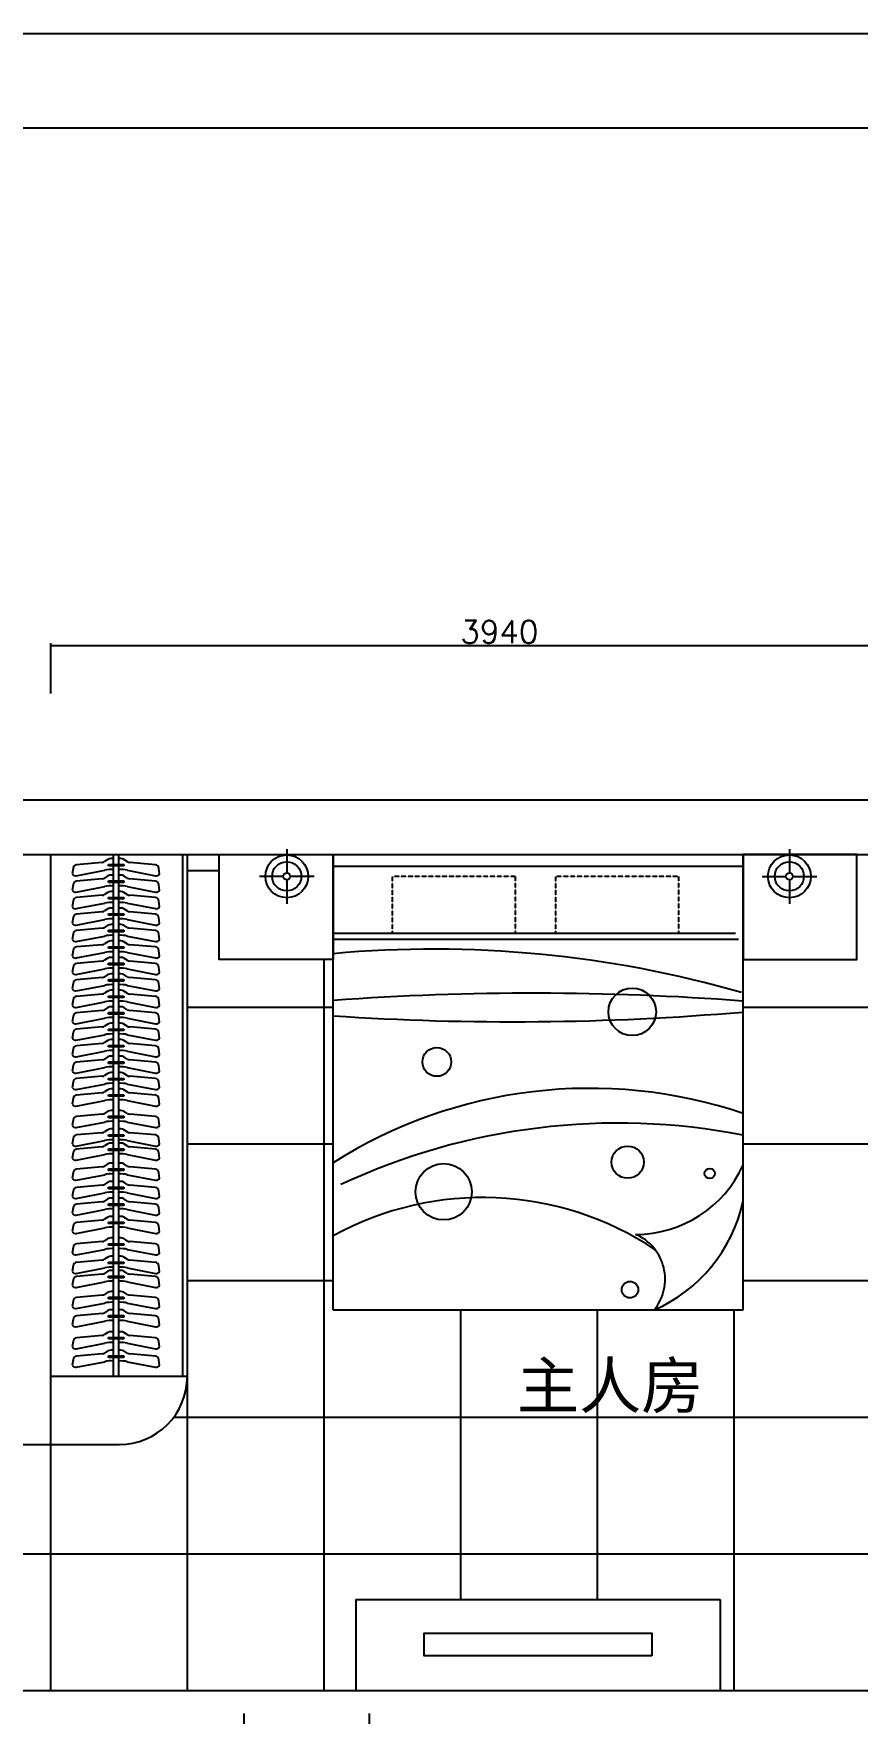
# Model space of a CAD drawing. Header units: millimetres. Extents: x 1149180 to 1411665549, y -85375798 to -28940.
# Drawn here: x 1185203 to 1188820, y -70464 to -63089 of the extents above; entities that cross this region are included whole.
import ezdxf

# ---------------------------------------------------------------- set-up
doc = ezdxf.new("R2010")
doc.units = ezdxf.units.MM
doc.header["$PDMODE"] = 35
doc.linetypes.add('DASHED', pattern=[0.75, 0.5, -0.25])
for name, color, linetype in [('DIME', 3, 'Continuous'), ('GSHTK', 7, 'Continuous'), ('TEXT', 3, 'Continuous'), ('图框', 7, 'Continuous'), ('家具', 8, 'Continuous')]:
    doc.layers.add(name, color=color, linetype=linetype)
doc.styles.get("Standard").update_dxf_attribs({"font": 'txt', "bigfont": 'gbcbig.shx'})
doc.dimstyles.new('ISO-25', dxfattribs={"dimtxt": 100, "dimasz": 2.5, "dimexe": 10, "dimexo": 30, "dimgap": 10, "dimtad": 1, "dimdec": 0, "dimtxsty": 'Standard', "dimblk": 'ARCHTICK', "dimcen": 2.5, "dimclrd": 8, "dimclre": 8, "dimclrt": 3, "dimadec": 0, "dimazin": 0, "dimtfac": 1, "dimtdec": 0, "dimtmove": 0, "dimatfit": 3, "dimldrblk": 'DOT', "dimfxl": 1.25, "dimarcsym": 0})

# ---------------------------------------------------------------- blocks, each defined once
blk = doc.blocks.new('_ArchTick')
at = {"color": 0, "linetype": 'ByBlock', "const_width": 0.15}
blk.add_lwpolyline([(-0.5, -0.5), (0.5, 0.5)], dxfattribs=at)
blk = doc.blocks.new('*D1123')
at = {"color": 8, "lineweight": -2}
for p, q in [((1185278.3, -65985.8), (1185278.3, -65765.8)), ((1185278.3, -65775.8), (1189218.3, -65775.8)), ((1189218.3, -65985.8), (1189218.3, -65765.8))]:
    blk.add_line(p, q, dxfattribs=at)
at = {"layer": 'Defpoints', "color": 0}
for p in [(1189218.3, -65775.8), (1185278.3, -66015.8), (1189218.3, -66015.8)]:
    blk.add_point(p, dxfattribs=at)
at = {"color": 8, "lineweight": -2, "xscale": 2.5, "yscale": 2.5, "zscale": 2.5, "rotation": 180}
blk.add_blockref('_ArchTick', (1185278.3, -65775.8), dxfattribs=at)
at = {"color": 8, "lineweight": -2, "xscale": 2.5, "yscale": 2.5, "zscale": 2.5}
blk.add_blockref('_ArchTick', (1189218.3, -65775.8), dxfattribs=at)
at = {"color": 3, "insert": (1187248.3, -65715.8), "char_height": 100, "attachment_point": 5}
blk.add_mtext('3940', dxfattribs=at)
blk = doc.blocks.new('_Dot')
at = {"color": 0, "linetype": 'ByBlock', "lineweight": -2}
blk.add_line((-0.5, 0), (-1, 0), dxfattribs=at)
at = {"color": 0, "linetype": 'ByBlock', "const_width": 0.5}
blk.add_lwpolyline([(-0.25, 0, 1), (0.25, 0, 1)], format="xyb", close=True, dxfattribs=at)
blk = doc.blocks.new('324SDASD32')
at = {"layer": '图框', "color": 3}
blk.add_line((1149183.6, -11593), (1170099.5, -11592.7), dxfattribs=at)
at = {"layer": '图框', "color": 8}
blk.add_line((1149691.6, -12005.7), (1169686.5, -12005.7), dxfattribs=at)

msp = doc.modelspace()

# ---------------------------------------------------------------- linework, layer by layer
at = {"color": 8}
for p, q in [((1183338.3, -66453.9), (1189458.3, -66453.9)), ((1183338.3, -66693.9), (1189218.3, -66693.9)), ((1185278.3, -69283.9), (1185278.3, -66693.9)), ((1185553.6, -68983.9), (1185553.6, -66693.9)), ((1185577.6, -68983.9), (1185577.6, -66693.9)), ((1185858.3, -68983.9), (1185858.3, -66693.9)), ((1185878.3, -66763.9), (1186018.3, -66763.9)), ((1186478.3, -70363.9), (1186478.3, -67153.9)), ((1185878.3, -67363.9), (1186518.3, -67363.9)), ((1188317.8, -67363.9), (1188878.3, -67363.9)), ((1185553.6, -67898), (1185553.6, -67892.3)), ((1185577.6, -67898), (1185577.6, -67892.3)), ((1185878.3, -67963.9), (1186518.3, -67963.9)), ((1188317.8, -67963.9), (1189218.3, -67963.9)), ((1185553.6, -68457.2), (1185553.6, -68451.4)), ((1185577.6, -68457.2), (1185577.6, -68451.4)), ((1185878.3, -68563.9), (1186518.3, -68563.9)), ((1188317.8, -68563.9), (1189218.3, -68563.9)), ((1187078.3, -69963.9), (1187078.3, -68692.8)), ((1187678.3, -69963.9), (1187678.3, -68692.8)), ((1188278.3, -70363.9), (1188278.3, -68692.8)), ((1185553.6, -68869.2), (1185553.6, -68863.4)), ((1185577.6, -68869.2), (1185577.6, -68863.4)), ((1185278.3, -68983.9), (1185878.3, -68983.9)), ((1185878.3, -70363.9), (1185878.3, -68983.9)), ((1185818.3, -69163.9), (1189218.3, -69163.9)), ((1185038.3, -69283.9), (1185278.3, -69283.9)), ((1185278.3, -70363.9), (1185278.3, -69283.9)), ((1185278.3, -69283.9), (1185578.3, -69283.9)), ((1183478.3, -69763.9), (1189218.3, -69763.9)), ((1186618, -69963.9), (1188218, -69963.9)), ((1186618, -69963.9), (1186618, -70363.9)), ((1188218, -69963.9), (1188218, -70363.9)), ((1183478.3, -70363.9), (1189218.3, -70363.9)), ((1186128.3, -70833.9), (1186128.3, -70463.9)), ((1186678.3, -72613.9), (1186678.3, -70463.9))]:
    msp.add_line(p, q, dxfattribs=at)
at = {"color": 1}
msp.add_line((1185878.3, -68983.9), (1185878.3, -66693.9), dxfattribs=at)
at = {"color": 4}
msp.add_lwpolyline([(1187918, -70211.4), (1186918, -70211.4), (1186918, -70111.4), (1187918, -70111.4)], close=True, dxfattribs=at)
at = {"color": 8}
msp.add_arc((1185578.3, -68983.9), 300, 270, 0, dxfattribs=at)
at = {"layer": 'DIME', "color": 8}
for p, q in [((1185504, -66728), (1185391.4, -66738)), ((1185529.9, -66715.1), (1185514.7, -66724.5)), ((1185532.3, -66737.2), (1185598.8, -66737.2)), ((1185532.3, -66743.6), (1185532.3, -66737.2)), ((1185553.6, -66711.5), (1185542.5, -66711.5)), ((1185586.8, -66711.5), (1185577.6, -66711.5)), ((1185598.8, -66737.2), (1185598.8, -66743.6)), ((1185614.6, -66724.5), (1185599.5, -66715.1)), ((1185737.9, -66738), (1185625.3, -66728)), ((1185376.7, -66754), (1185373.3, -66778)), ((1185390.6, -66786.5), (1185515.5, -66762.2)), ((1185504, -66800.2), (1185391.4, -66810.3)), ((1185529.9, -66787.3), (1185514.7, -66796.7)), ((1185598.8, -66743.6), (1185532.3, -66743.6)), ((1185532.3, -66809.4), (1185598.8, -66809.4)), ((1185532.3, -66815.8), (1185532.3, -66809.4)), ((1185553.6, -66783.7), (1185542.5, -66783.7)), ((1185586.8, -66783.7), (1185577.6, -66783.7)), ((1185598.8, -66809.4), (1185598.8, -66815.8)), ((1185614.6, -66796.7), (1185599.5, -66787.3)), ((1185613.8, -66762.2), (1185738.7, -66786.5)), ((1185737.9, -66810.3), (1185625.3, -66800.2)), ((1185756, -66778), (1185752.7, -66754)), ((1185376.7, -66826.2), (1185373.3, -66850.3)), ((1185390.6, -66858.7), (1185515.5, -66834.4)), ((1185504, -66872.4), (1185391.4, -66882.5)), ((1185529.9, -66859.5), (1185514.7, -66868.9)), ((1185598.8, -66815.8), (1185532.3, -66815.8)), ((1185532.3, -66881.6), (1185598.8, -66881.6)), ((1185532.3, -66888), (1185532.3, -66881.6)), ((1185553.6, -66856), (1185542.5, -66856)), ((1185586.8, -66856), (1185577.6, -66856)), ((1185598.8, -66881.6), (1185598.8, -66888)), ((1185614.6, -66868.9), (1185599.5, -66859.5)), ((1185613.8, -66834.4), (1185738.7, -66858.7)), ((1185737.9, -66882.5), (1185625.3, -66872.4)), ((1185756, -66850.3), (1185752.7, -66826.2)), ((1185376.7, -66898.4), (1185373.3, -66922.5)), ((1185390.6, -66930.9), (1185515.5, -66906.7)), ((1185504, -66944.6), (1185391.4, -66954.7)), ((1185529.9, -66931.8), (1185514.7, -66941.1)), ((1185598.8, -66888), (1185532.3, -66888)), ((1185532.3, -66953.8), (1185598.8, -66953.8)), ((1185532.3, -66960.2), (1185532.3, -66953.8)), ((1185598.8, -66960.2), (1185532.3, -66960.2)), ((1185553.6, -66928.2), (1185542.5, -66928.2)), ((1185586.8, -66928.2), (1185577.6, -66928.2)), ((1185598.8, -66953.8), (1185598.8, -66960.2)), ((1185614.6, -66941.1), (1185599.5, -66931.8)), ((1185613.8, -66906.7), (1185738.7, -66930.9)), ((1185737.9, -66954.7), (1185625.3, -66944.6)), ((1185756, -66922.5), (1185752.7, -66898.4)), ((1185376.7, -66970.7), (1185373.3, -66994.7)), ((1185390.6, -67003.1), (1185515.5, -66978.9)), ((1185504, -67016.9), (1185391.4, -67027)), ((1185529.9, -67004), (1185514.7, -67013.4)), ((1185532.3, -67026.1), (1185598.8, -67026.1)), ((1185532.3, -67032.5), (1185532.3, -67026.1)), ((1185598.8, -67032.5), (1185532.3, -67032.5)), ((1185553.6, -67000.4), (1185542.5, -67000.4)), ((1185586.8, -67000.4), (1185577.6, -67000.4)), ((1185598.8, -67026.1), (1185598.8, -67032.5)), ((1185614.6, -67013.4), (1185599.5, -67004)), ((1185613.8, -66978.9), (1185738.7, -67003.1)), ((1185737.9, -67027), (1185625.3, -67016.9)), ((1185756, -66994.7), (1185752.7, -66970.7)), ((1185376.7, -67042.9), (1185373.3, -67066.9)), ((1185390.6, -67075.4), (1185515.5, -67051.1)), ((1185504, -67089.1), (1185391.4, -67099.2)), ((1185529.9, -67076.2), (1185514.7, -67085.6)), ((1185532.3, -67098.3), (1185598.8, -67098.3)), ((1185532.3, -67104.7), (1185532.3, -67098.3)), ((1185598.8, -67104.7), (1185532.3, -67104.7)), ((1185553.6, -67072.6), (1185542.5, -67072.6)), ((1185586.8, -67072.6), (1185577.6, -67072.6)), ((1185598.8, -67098.3), (1185598.8, -67104.7)), ((1185614.6, -67085.6), (1185599.5, -67076.2)), ((1185613.8, -67051.1), (1185738.7, -67075.4)), ((1185737.9, -67099.2), (1185625.3, -67089.1)), ((1185756, -67066.9), (1185752.7, -67042.9)), ((1185376.7, -67115.1), (1185373.3, -67139.2)), ((1185390.6, -67147.6), (1185515.5, -67123.3)), ((1185504, -67161.3), (1185391.4, -67171.4)), ((1185529.9, -67148.4), (1185514.7, -67157.8)), ((1185532.3, -67170.5), (1185598.8, -67170.5)), ((1185532.3, -67176.9), (1185532.3, -67170.5)), ((1185598.8, -67176.9), (1185532.3, -67176.9)), ((1185553.6, -67144.9), (1185542.5, -67144.9)), ((1185586.8, -67144.9), (1185577.6, -67144.9)), ((1185598.8, -67170.5), (1185598.8, -67176.9)), ((1185614.6, -67157.8), (1185599.5, -67148.4)), ((1185613.8, -67123.3), (1185738.7, -67147.6)), ((1185737.9, -67171.4), (1185625.3, -67161.3)), ((1185756, -67139.2), (1185752.7, -67115.1)), ((1185376.7, -67187.4), (1185373.3, -67211.4)), ((1185390.6, -67219.8), (1185515.5, -67195.6)), ((1185504, -67233.6), (1185391.4, -67243.6)), ((1185529.9, -67220.7), (1185514.7, -67230)), ((1185532.3, -67242.7), (1185598.8, -67242.7)), ((1185532.3, -67249.1), (1185532.3, -67242.7)), ((1185598.8, -67249.1), (1185532.3, -67249.1)), ((1185553.6, -67217.1), (1185542.5, -67217.1)), ((1185586.8, -67217.1), (1185577.6, -67217.1)), ((1185598.8, -67242.7), (1185598.8, -67249.1)), ((1185614.6, -67230), (1185599.5, -67220.7)), ((1185613.8, -67195.6), (1185738.7, -67219.8)), ((1185737.9, -67243.6), (1185625.3, -67233.6)), ((1185756, -67211.4), (1185752.7, -67187.4)), ((1185376.7, -67259.6), (1185373.3, -67283.6)), ((1185390.6, -67292), (1185515.5, -67267.8)), ((1185504, -67305.8), (1185391.4, -67315.9)), ((1185529.9, -67292.9), (1185514.7, -67302.3)), ((1185532.3, -67315), (1185598.8, -67315)), ((1185532.3, -67321.4), (1185532.3, -67315)), ((1185598.8, -67321.4), (1185532.3, -67321.4)), ((1185553.6, -67289.3), (1185542.5, -67289.3)), ((1185586.8, -67289.3), (1185577.6, -67289.3)), ((1185598.8, -67315), (1185598.8, -67321.4)), ((1185614.6, -67302.3), (1185599.5, -67292.9)), ((1185613.8, -67267.8), (1185738.7, -67292)), ((1185737.9, -67315.9), (1185625.3, -67305.8)), ((1185756, -67283.6), (1185752.7, -67259.6)), ((1185376.7, -67331.8), (1185373.3, -67355.8)), ((1185390.6, -67364.3), (1185515.5, -67340)), ((1185504, -67378), (1185391.4, -67388.1)), ((1185529.9, -67365.1), (1185514.7, -67374.5)), ((1185532.3, -67387.2), (1185598.8, -67387.2)), ((1185532.3, -67393.6), (1185532.3, -67387.2)), ((1185598.8, -67393.6), (1185532.3, -67393.6)), ((1185553.6, -67361.5), (1185542.5, -67361.5)), ((1185586.8, -67361.5), (1185577.6, -67361.5)), ((1185598.8, -67387.2), (1185598.8, -67393.6)), ((1185614.6, -67374.5), (1185599.5, -67365.1)), ((1185613.8, -67340), (1185738.7, -67364.3)), ((1185737.9, -67388.1), (1185625.3, -67378)), ((1185756, -67355.8), (1185752.7, -67331.8)), ((1185376.7, -67404), (1185373.3, -67428.1)), ((1185376.7, -67476.3), (1185373.3, -67500.3)), ((1185390.6, -67436.5), (1185515.5, -67412.3)), ((1185504, -67450.2), (1185391.4, -67460.3)), ((1185529.9, -67437.4), (1185514.7, -67446.7)), ((1185532.3, -67459.4), (1185598.8, -67459.4)), ((1185532.3, -67465.8), (1185532.3, -67459.4)), ((1185598.8, -67465.8), (1185532.3, -67465.8)), ((1185553.6, -67433.8), (1185542.5, -67433.8)), ((1185586.8, -67433.8), (1185577.6, -67433.8)), ((1185598.8, -67459.4), (1185598.8, -67465.8)), ((1185614.6, -67446.7), (1185599.5, -67437.4)), ((1185613.8, -67412.3), (1185738.7, -67436.5)), ((1185737.9, -67460.3), (1185625.3, -67450.2)), ((1185756, -67428.1), (1185752.7, -67404)), ((1185756, -67500.3), (1185752.7, -67476.3)), ((1185376.7, -67548.5), (1185373.3, -67572.5)), ((1185390.6, -67508.7), (1185515.5, -67484.5)), ((1185504, -67522.5), (1185391.4, -67532.5)), ((1185529.9, -67509.6), (1185514.7, -67519)), ((1185532.3, -67531.7), (1185598.8, -67531.7)), ((1185532.3, -67538), (1185532.3, -67531.7)), ((1185598.8, -67538), (1185532.3, -67538)), ((1185553.6, -67506), (1185542.5, -67506)), ((1185586.8, -67506), (1185577.6, -67506)), ((1185598.8, -67531.7), (1185598.8, -67538)), ((1185614.6, -67519), (1185599.5, -67509.6)), ((1185613.8, -67484.5), (1185738.7, -67508.7)), ((1185737.9, -67532.5), (1185625.3, -67522.5)), ((1185756, -67572.5), (1185752.7, -67548.5)), ((1185376.7, -67620.7), (1185373.3, -67644.8)), ((1185390.6, -67581), (1185515.5, -67556.7)), ((1185504, -67594.7), (1185391.4, -67604.8)), ((1185529.9, -67581.8), (1185514.7, -67591.2)), ((1185532.3, -67603.9), (1185598.8, -67603.9)), ((1185532.3, -67610.3), (1185532.3, -67603.9)), ((1185598.8, -67610.3), (1185532.3, -67610.3)), ((1185553.6, -67578.2), (1185542.5, -67578.2)), ((1185586.8, -67578.2), (1185577.6, -67578.2)), ((1185598.8, -67603.9), (1185598.8, -67610.3)), ((1185614.6, -67591.2), (1185599.5, -67581.8)), ((1185613.8, -67556.7), (1185738.7, -67581)), ((1185737.9, -67604.8), (1185625.3, -67594.7)), ((1185756, -67644.8), (1185752.7, -67620.7)), ((1185376.7, -67692.9), (1185373.3, -67717)), ((1185390.6, -67653.2), (1185515.5, -67628.9)), ((1185504, -67666.9), (1185391.4, -67677)), ((1185529.9, -67654), (1185514.7, -67663.4)), ((1185532.3, -67676.1), (1185598.8, -67676.1)), ((1185532.3, -67682.5), (1185532.3, -67676.1)), ((1185598.8, -67682.5), (1185532.3, -67682.5)), ((1185553.6, -67650.4), (1185542.5, -67650.4)), ((1185586.8, -67650.4), (1185577.6, -67650.4)), ((1185598.8, -67676.1), (1185598.8, -67682.5)), ((1185614.6, -67663.4), (1185599.5, -67654)), ((1185613.8, -67628.9), (1185738.7, -67653.2)), ((1185737.9, -67677), (1185625.3, -67666.9)), ((1185756, -67717), (1185752.7, -67692.9)), ((1185376.7, -67765.2), (1185373.3, -67789.2)), ((1185390.6, -67725.4), (1185515.5, -67701.2)), ((1185504, -67739.1), (1185391.4, -67749.2)), ((1185529.9, -67726.3), (1185514.7, -67735.6)), ((1185532.3, -67748.3), (1185598.8, -67748.3)), ((1185532.3, -67754.7), (1185532.3, -67748.3)), ((1185598.8, -67754.7), (1185532.3, -67754.7)), ((1185553.6, -67722.7), (1185542.5, -67722.7)), ((1185586.8, -67722.7), (1185577.6, -67722.7)), ((1185598.8, -67748.3), (1185598.8, -67754.7)), ((1185614.6, -67735.6), (1185599.5, -67726.3)), ((1185613.8, -67701.2), (1185738.7, -67725.4)), ((1185737.9, -67749.2), (1185625.3, -67739.1)), ((1185756, -67789.2), (1185752.7, -67765.2)), ((1185390.6, -67797.6), (1185515.5, -67773.4)), ((1185504, -67833.5), (1185391.4, -67843.6)), ((1185529.9, -67820.6), (1185514.7, -67830)), ((1185532.3, -67842.7), (1185598.8, -67842.7)), ((1185532.3, -67849.1), (1185532.3, -67842.7)), ((1185553.6, -67817), (1185542.5, -67817)), ((1185586.8, -67817), (1185577.6, -67817)), ((1185598.8, -67842.7), (1185598.8, -67849.1)), ((1185614.6, -67830), (1185599.5, -67820.6)), ((1185613.8, -67773.4), (1185738.7, -67797.6)), ((1185737.9, -67843.6), (1185625.3, -67833.5)), ((1185376.7, -67859.5), (1185373.3, -67883.6)), ((1185390.6, -67892), (1185515.5, -67867.7)), ((1185504, -67914.5), (1185391.4, -67924.6)), ((1185529.9, -67901.6), (1185514.7, -67911)), ((1185598.8, -67849.1), (1185532.3, -67849.1)), ((1185553.6, -67898), (1185542.5, -67898)), ((1185586.8, -67898), (1185577.6, -67898)), ((1185614.6, -67911), (1185599.5, -67901.6)), ((1185613.8, -67867.7), (1185738.7, -67892)), ((1185737.9, -67924.6), (1185625.3, -67914.5)), ((1185756, -67883.6), (1185752.7, -67859.5)), ((1185376.7, -67940.5), (1185373.3, -67964.6)), ((1185390.6, -67973), (1185515.5, -67948.8)), ((1185504, -67976.4), (1185391.4, -67986.5)), ((1185529.9, -67963.5), (1185514.7, -67972.9)), ((1185532.3, -67923.7), (1185598.8, -67923.7)), ((1185532.3, -67930.1), (1185532.3, -67923.7)), ((1185598.8, -67930.1), (1185532.3, -67930.1)), ((1185532.3, -67992), (1185532.3, -67985.6)), ((1185532.3, -67985.6), (1185598.8, -67985.6)), ((1185598.8, -67992), (1185532.3, -67992)), ((1185553.6, -67959.9), (1185542.5, -67959.9)), ((1185586.8, -67959.9), (1185577.6, -67959.9)), ((1185598.8, -67923.7), (1185598.8, -67930.1)), ((1185598.8, -67985.6), (1185598.8, -67992)), ((1185614.6, -67972.9), (1185599.5, -67963.5)), ((1185613.8, -67948.8), (1185738.7, -67973)), ((1185737.9, -67986.5), (1185625.3, -67976.4)), ((1185756, -67964.6), (1185752.7, -67940.5)), ((1185376.7, -68002.4), (1185373.3, -68026.5)), ((1185390.6, -68034.9), (1185515.5, -68010.6)), ((1185504, -68064.6), (1185391.4, -68074.7)), ((1185529.9, -68051.7), (1185514.7, -68061.1)), ((1185553.6, -68048.1), (1185542.5, -68048.1)), ((1185586.8, -68048.1), (1185577.6, -68048.1)), ((1185614.6, -68061.1), (1185599.5, -68051.7)), ((1185613.8, -68010.6), (1185738.7, -68034.9)), ((1185737.9, -68074.7), (1185625.3, -68064.6)), ((1185756, -68026.5), (1185752.7, -68002.4)), ((1185376.7, -68090.6), (1185373.3, -68114.7)), ((1185390.6, -68123.1), (1185515.5, -68098.8)), ((1185529.9, -68132), (1185514.7, -68141.4)), ((1185532.3, -68073.8), (1185598.8, -68073.8)), ((1185532.3, -68080.2), (1185532.3, -68073.8)), ((1185598.8, -68080.2), (1185532.3, -68080.2)), ((1185553.6, -68128.4), (1185542.5, -68128.4)), ((1185586.8, -68128.4), (1185577.6, -68128.4)), ((1185598.8, -68073.8), (1185598.8, -68080.2)), ((1185614.6, -68141.4), (1185599.5, -68132)), ((1185613.8, -68098.8), (1185738.7, -68123.1)), ((1185756, -68114.7), (1185752.7, -68090.6)), ((1185376.7, -68170.9), (1185373.3, -68194.9)), ((1185390.6, -68203.4), (1185515.5, -68179.1)), ((1185504, -68144.9), (1185391.4, -68154.9)), ((1185529.9, -68205.1), (1185514.7, -68214.5)), ((1185532.3, -68154.1), (1185598.8, -68154.1)), ((1185532.3, -68160.5), (1185532.3, -68154.1)), ((1185598.8, -68160.5), (1185532.3, -68160.5)), ((1185553.6, -68201.5), (1185542.5, -68201.5)), ((1185586.8, -68201.5), (1185577.6, -68201.5)), ((1185598.8, -68154.1), (1185598.8, -68160.5)), ((1185614.6, -68214.5), (1185599.5, -68205.1)), ((1185613.8, -68179.1), (1185738.7, -68203.4)), ((1185737.9, -68154.9), (1185625.3, -68144.9)), ((1185756, -68194.9), (1185752.7, -68170.9)), ((1185376.7, -68244), (1185373.3, -68268)), ((1185390.6, -68276.5), (1185515.5, -68252.2)), ((1185504, -68218), (1185391.4, -68228)), ((1185529.9, -68285.4), (1185514.7, -68294.7)), ((1185532.3, -68227.2), (1185598.8, -68227.2)), ((1185532.3, -68233.6), (1185532.3, -68227.2)), ((1185598.8, -68233.6), (1185532.3, -68233.6)), ((1185553.6, -68281.8), (1185542.5, -68281.8)), ((1185586.8, -68281.8), (1185577.6, -68281.8)), ((1185598.8, -68227.2), (1185598.8, -68233.6)), ((1185614.6, -68294.7), (1185599.5, -68285.4)), ((1185613.8, -68252.2), (1185738.7, -68276.5)), ((1185737.9, -68228), (1185625.3, -68218)), ((1185756, -68268), (1185752.7, -68244)), ((1185376.7, -68324.3), (1185373.3, -68348.3)), ((1185390.6, -68356.7), (1185515.5, -68332.5)), ((1185504, -68298.2), (1185391.4, -68308.3)), ((1185532.3, -68307.4), (1185598.8, -68307.4)), ((1185532.3, -68313.8), (1185532.3, -68307.4)), ((1185598.8, -68313.8), (1185532.3, -68313.8)), ((1185598.8, -68307.4), (1185598.8, -68313.8)), ((1185613.8, -68332.5), (1185738.7, -68356.7)), ((1185737.9, -68308.3), (1185625.3, -68298.2)), ((1185756, -68348.3), (1185752.7, -68324.3)), ((1185376.7, -68418.6), (1185373.3, -68442.7)), ((1185390.6, -68451.1), (1185515.5, -68426.9)), ((1185504, -68392.6), (1185391.4, -68402.7)), ((1185529.9, -68379.7), (1185514.7, -68389.1)), ((1185532.3, -68401.8), (1185598.8, -68401.8)), ((1185532.3, -68408.2), (1185532.3, -68401.8)), ((1185598.8, -68408.2), (1185532.3, -68408.2)), ((1185553.6, -68376.1), (1185542.5, -68376.1)), ((1185586.8, -68376.1), (1185577.6, -68376.1)), ((1185598.8, -68401.8), (1185598.8, -68408.2)), ((1185614.6, -68389.1), (1185599.5, -68379.7)), ((1185613.8, -68426.9), (1185738.7, -68451.1)), ((1185737.9, -68402.7), (1185625.3, -68392.6)), ((1185756, -68442.7), (1185752.7, -68418.6)), ((1185376.7, -68499.6), (1185373.3, -68523.7)), ((1185390.6, -68532.1), (1185515.5, -68507.9)), ((1185504, -68473.6), (1185391.4, -68483.7)), ((1185529.9, -68460.7), (1185514.7, -68470.1)), ((1185532.3, -68482.8), (1185598.8, -68482.8)), ((1185532.3, -68489.2), (1185532.3, -68482.8)), ((1185598.8, -68489.2), (1185532.3, -68489.2)), ((1185553.6, -68457.2), (1185542.5, -68457.2)), ((1185586.8, -68457.2), (1185577.6, -68457.2)), ((1185598.8, -68482.8), (1185598.8, -68489.2)), ((1185614.6, -68470.1), (1185599.5, -68460.7)), ((1185613.8, -68507.9), (1185738.7, -68532.1)), ((1185737.9, -68483.7), (1185625.3, -68473.6)), ((1185756, -68523.7), (1185752.7, -68499.6)), ((1185376.7, -68561.5), (1185373.3, -68585.6)), ((1185390.6, -68594), (1185515.5, -68569.8)), ((1185504, -68535.5), (1185391.4, -68545.6)), ((1185529.9, -68522.6), (1185514.7, -68532)), ((1185532.3, -68544.7), (1185598.8, -68544.7)), ((1185532.3, -68551.1), (1185532.3, -68544.7)), ((1185598.8, -68551.1), (1185532.3, -68551.1)), ((1185553.6, -68519), (1185542.5, -68519)), ((1185586.8, -68519), (1185577.6, -68519)), ((1185598.8, -68544.7), (1185598.8, -68551.1)), ((1185614.6, -68532), (1185599.5, -68522.6)), ((1185613.8, -68569.8), (1185738.7, -68594)), ((1185737.9, -68545.6), (1185625.3, -68535.5)), ((1185756, -68585.6), (1185752.7, -68561.5)), ((1185376.7, -68654.1), (1185373.3, -68678.1)), ((1185504, -68628.1), (1185391.4, -68638.2)), ((1185529.9, -68615.2), (1185514.7, -68624.6)), ((1185532.3, -68637.3), (1185598.8, -68637.3)), ((1185532.3, -68643.7), (1185532.3, -68637.3)), ((1185598.8, -68643.7), (1185532.3, -68643.7)), ((1185553.6, -68611.6), (1185542.5, -68611.6)), ((1185586.8, -68611.6), (1185577.6, -68611.6)), ((1185598.8, -68637.3), (1185598.8, -68643.7)), ((1185614.6, -68624.6), (1185599.5, -68615.2)), ((1185737.9, -68638.2), (1185625.3, -68628.1)), ((1185756, -68678.1), (1185752.7, -68654.1)), ((1185390.6, -68686.6), (1185515.5, -68662.3)), ((1185504, -68708.4), (1185391.4, -68718.4)), ((1185529.9, -68695.5), (1185514.7, -68704.8)), ((1185532.3, -68717.5), (1185598.8, -68717.5)), ((1185532.3, -68723.9), (1185532.3, -68717.5)), ((1185598.8, -68723.9), (1185532.3, -68723.9)), ((1185553.6, -68691.9), (1185542.5, -68691.9)), ((1185586.8, -68691.9), (1185577.6, -68691.9)), ((1185598.8, -68717.5), (1185598.8, -68723.9)), ((1185614.6, -68704.8), (1185599.5, -68695.5)), ((1185613.8, -68662.3), (1185738.7, -68686.6)), ((1185737.9, -68718.4), (1185625.3, -68708.4)), ((1185376.7, -68734.4), (1185373.3, -68758.4)), ((1185390.6, -68766.8), (1185515.5, -68742.6)), ((1185529.9, -68791.7), (1185514.7, -68801.1)), ((1185553.6, -68788.1), (1185542.5, -68788.1)), ((1185586.8, -68788.1), (1185577.6, -68788.1)), ((1185614.6, -68801.1), (1185599.5, -68791.7)), ((1185613.8, -68742.6), (1185738.7, -68766.8)), ((1185756, -68758.4), (1185752.7, -68734.4)), ((1185376.7, -68830.6), (1185373.3, -68854.7)), ((1185390.6, -68863.1), (1185515.5, -68838.9)), ((1185504, -68804.6), (1185391.4, -68814.7)), ((1185529.9, -68872.7), (1185514.7, -68882.1)), ((1185532.3, -68813.8), (1185598.8, -68813.8)), ((1185532.3, -68820.2), (1185532.3, -68813.8)), ((1185598.8, -68820.2), (1185532.3, -68820.2)), ((1185553.6, -68869.2), (1185542.5, -68869.2)), ((1185586.8, -68869.2), (1185577.6, -68869.2)), ((1185598.8, -68813.8), (1185598.8, -68820.2)), ((1185614.6, -68882.1), (1185599.5, -68872.7)), ((1185613.8, -68838.9), (1185738.7, -68863.1)), ((1185737.9, -68814.7), (1185625.3, -68804.6)), ((1185756, -68854.7), (1185752.7, -68830.6)), ((1185376.7, -68911.7), (1185373.3, -68935.7)), ((1185390.6, -68944.1), (1185515.5, -68919.9)), ((1185504, -68885.6), (1185391.4, -68895.7)), ((1185532.3, -68894.8), (1185598.8, -68894.8)), ((1185532.3, -68901.2), (1185532.3, -68894.8)), ((1185598.8, -68901.2), (1185532.3, -68901.2)), ((1185598.8, -68894.8), (1185598.8, -68901.2)), ((1185613.8, -68919.9), (1185738.7, -68944.1)), ((1185737.9, -68895.7), (1185625.3, -68885.6)), ((1185756, -68935.7), (1185752.7, -68911.7))]:
    msp.add_line(p, q, dxfattribs=at)
for centre, radius, start, end in [((1185392.7, -66754), 16, 94.62372, 180), ((1185502.1, -66704), 24, 274.62372, 301.71366), ((1185542.5, -66735.5), 24, 90, 121.71366), ((1185586.8, -66735.5), 24, 58.28634, 90), ((1185627.2, -66704), 24, 238.28634, 265.37628), ((1185736.7, -66754), 16, 0, 85.37628), ((1185387.6, -66770.8), 16, 207.05669, 280.98887), ((1185392.7, -66826.2), 16, 94.62372, 180), ((1185502.1, -66776.3), 24, 274.62372, 301.71366), ((1185542.9, -66873.7), 114.8, 84.65354, 103.82278), ((1185542.5, -66807.7), 24, 90, 121.71366), ((1185586.4, -66873.7), 114.8, 76.17722, 94.41605), ((1185586.8, -66807.7), 24, 58.28634, 90), ((1185627.2, -66776.3), 24, 238.28634, 265.37628), ((1185736.7, -66826.2), 16, 0, 85.37628), ((1185741.8, -66770.8), 16, 259.01113, 332.94331), ((1185387.6, -66843), 16, 207.05669, 280.98887), ((1185392.7, -66898.4), 16, 94.62372, 180), ((1185502.1, -66848.5), 24, 274.62372, 301.71366), ((1185542.9, -66945.9), 114.8, 84.65354, 103.82278), ((1185542.5, -66880), 24, 90, 121.71366), ((1185586.4, -66945.9), 114.8, 76.17722, 94.41605), ((1185586.8, -66880), 24, 58.28634, 90), ((1185627.2, -66848.5), 24, 238.28634, 265.37628), ((1185736.7, -66898.4), 16, 0, 85.37628), ((1185741.8, -66843), 16, 259.01113, 332.94331), ((1185387.6, -66915.2), 16, 207.05669, 280.98887), ((1185392.7, -66970.7), 16, 94.62372, 180), ((1185502.1, -66920.7), 24, 274.62372, 301.71366), ((1185542.9, -67018.1), 114.8, 84.65354, 103.82278), ((1185542.5, -66952.2), 24, 90, 121.71366), ((1185586.4, -67018.1), 114.8, 76.17722, 94.41605), ((1185586.8, -66952.2), 24, 58.28634, 90), ((1185627.2, -66920.7), 24, 238.28634, 265.37628), ((1185736.7, -66970.7), 16, 0, 85.37628), ((1185741.8, -66915.2), 16, 259.01113, 332.94331), ((1185387.6, -66987.4), 16, 207.05669, 280.98887), ((1185392.7, -67042.9), 16, 94.62372, 180), ((1185502.1, -66993), 24, 274.62372, 301.71366), ((1185542.9, -67090.3), 114.8, 84.65354, 103.82278), ((1185542.5, -67024.4), 24, 90, 121.71366), ((1185586.4, -67090.3), 114.8, 76.17722, 94.41605), ((1185586.8, -67024.4), 24, 58.28634, 90), ((1185627.2, -66993), 24, 238.28634, 265.37628), ((1185736.7, -67042.9), 16, 0, 85.37628), ((1185741.8, -66987.4), 16, 259.01113, 332.94331), ((1185387.6, -67059.7), 16, 207.05669, 280.98887), ((1185392.7, -67115.1), 16, 94.62372, 180), ((1185502.1, -67065.2), 24, 274.62372, 301.71366), ((1185542.9, -67162.6), 114.8, 84.65354, 103.82278), ((1185542.5, -67096.6), 24, 90, 121.71366), ((1185586.4, -67162.6), 114.8, 76.17722, 94.41605), ((1185586.8, -67096.6), 24, 58.28634, 90), ((1185627.2, -67065.2), 24, 238.28634, 265.37628), ((1185736.7, -67115.1), 16, 0, 85.37628), ((1185741.8, -67059.7), 16, 259.01113, 332.94331), ((1185387.6, -67131.9), 16, 207.05669, 280.98887), ((1185392.7, -67187.4), 16, 94.62372, 180), ((1185502.1, -67137.4), 24, 274.62372, 301.71366), ((1185542.9, -67234.8), 114.8, 84.65354, 103.82278), ((1185542.5, -67168.9), 24, 90, 121.71366), ((1185586.4, -67234.8), 114.8, 76.17722, 94.41605), ((1185586.8, -67168.9), 24, 58.28634, 90), ((1185627.2, -67137.4), 24, 238.28634, 265.37628), ((1185736.7, -67187.4), 16, 0, 85.37628), ((1185741.8, -67131.9), 16, 259.01113, 332.94331), ((1185387.6, -67204.1), 16, 207.05669, 280.98887), ((1185392.7, -67259.6), 16, 94.62372, 180), ((1185502.1, -67209.6), 24, 274.62372, 301.71366), ((1185542.9, -67307), 114.8, 84.65354, 103.82278), ((1185542.5, -67241.1), 24, 90, 121.71366), ((1185586.4, -67307), 114.8, 76.17722, 94.41605), ((1185586.8, -67241.1), 24, 58.28634, 90), ((1185627.2, -67209.6), 24, 238.28634, 265.37628), ((1185736.7, -67259.6), 16, 0, 85.37628), ((1185741.8, -67204.1), 16, 259.01113, 332.94331), ((1185387.6, -67276.3), 16, 207.05669, 280.98887), ((1185392.7, -67331.8), 16, 94.62372, 180), ((1185502.1, -67281.9), 24, 274.62372, 301.71366), ((1185542.9, -67379.2), 114.8, 84.65354, 103.82278), ((1185542.5, -67313.3), 24, 90, 121.71366), ((1185586.4, -67379.2), 114.8, 76.17722, 94.41605), ((1185586.8, -67313.3), 24, 58.28634, 90), ((1185627.2, -67281.9), 24, 238.28634, 265.37628), ((1185736.7, -67331.8), 16, 0, 85.37628), ((1185741.8, -67276.3), 16, 259.01113, 332.94331), ((1185387.6, -67348.6), 16, 207.05669, 280.98887), ((1185392.7, -67404), 16, 94.62372, 180), ((1185502.1, -67354.1), 24, 274.62372, 301.71366), ((1185542.9, -67451.5), 114.8, 84.65354, 103.82278), ((1185542.5, -67385.5), 24, 90, 121.71366), ((1185586.4, -67451.5), 114.8, 76.17722, 94.41605), ((1185586.8, -67385.5), 24, 58.28634, 90), ((1185627.2, -67354.1), 24, 238.28634, 265.37628), ((1185736.7, -67404), 16, 0, 85.37628), ((1185741.8, -67348.6), 16, 259.01113, 332.94331), ((1185387.6, -67420.8), 16, 207.05669, 280.98887), ((1185392.7, -67476.3), 16, 94.62372, 180), ((1185502.1, -67426.3), 24, 274.62372, 301.71366), ((1185542.9, -67523.7), 114.8, 84.65354, 103.82278), ((1185542.5, -67457.8), 24, 90, 121.71366), ((1185586.4, -67523.7), 114.8, 76.17722, 94.41605), ((1185586.8, -67457.8), 24, 58.28634, 90), ((1185627.2, -67426.3), 24, 238.28634, 265.37628), ((1185736.7, -67476.3), 16, 0, 85.37628), ((1185741.8, -67420.8), 16, 259.01113, 332.94331), ((1185387.6, -67493), 16, 207.05669, 280.98887), ((1185392.7, -67548.5), 16, 94.62372, 180), ((1185502.1, -67498.5), 24, 274.62372, 301.71366), ((1185542.9, -67595.9), 114.8, 84.65354, 103.82278), ((1185542.5, -67530), 24, 90, 121.71366), ((1185586.4, -67595.9), 114.8, 76.17722, 94.41605), ((1185586.8, -67530), 24, 58.28634, 90), ((1185627.2, -67498.5), 24, 238.28634, 265.37628), ((1185736.7, -67548.5), 16, 0, 85.37628), ((1185741.8, -67493), 16, 259.01113, 332.94331), ((1185387.6, -67565.2), 16, 207.05669, 280.98887), ((1185392.7, -67620.7), 16, 94.62372, 180), ((1185502.1, -67570.8), 24, 274.62372, 301.71366), ((1185542.9, -67668.1), 114.8, 84.65354, 103.82278), ((1185542.5, -67602.2), 24, 90, 121.71366), ((1185586.4, -67668.1), 114.8, 76.17722, 94.41605), ((1185586.8, -67602.2), 24, 58.28634, 90), ((1185627.2, -67570.8), 24, 238.28634, 265.37628), ((1185736.7, -67620.7), 16, 0, 85.37628), ((1185741.8, -67565.2), 16, 259.01113, 332.94331), ((1185387.6, -67637.5), 16, 207.05669, 280.98887), ((1185392.7, -67692.9), 16, 94.62372, 180), ((1185502.1, -67643), 24, 274.62372, 301.71366), ((1185542.9, -67740.4), 114.8, 84.65354, 103.82278), ((1185542.5, -67674.4), 24, 90, 121.71366), ((1185586.4, -67740.4), 114.8, 76.17722, 94.41605), ((1185586.8, -67674.4), 24, 58.28634, 90), ((1185627.2, -67643), 24, 238.28634, 265.37628), ((1185736.7, -67692.9), 16, 0, 85.37628), ((1185741.8, -67637.5), 16, 259.01113, 332.94331), ((1185387.6, -67709.7), 16, 207.05669, 280.98887), ((1185392.7, -67765.2), 16, 94.62372, 180), ((1185502.1, -67715.2), 24, 274.62372, 301.71366), ((1185542.9, -67812.6), 114.8, 84.65354, 103.82278), ((1185542.9, -67884.8), 114.8, 84.65354, 103.82278), ((1185542.5, -67746.7), 24, 90, 121.71366), ((1185586.4, -67812.6), 114.8, 76.17722, 94.41605), ((1185586.4, -67884.8), 114.8, 76.17722, 94.41605), ((1185586.8, -67746.7), 24, 58.28634, 90), ((1185627.2, -67715.2), 24, 238.28634, 265.37628), ((1185736.7, -67765.2), 16, 0, 85.37628), ((1185741.8, -67709.7), 16, 259.01113, 332.94331), ((1185387.6, -67781.9), 16, 207.05669, 280.98887), ((1185392.7, -67859.5), 16, 94.62372, 180), ((1185502.1, -67809.6), 24, 274.62372, 301.71366), ((1185542.5, -67841), 24, 90, 121.71366), ((1185586.8, -67841), 24, 58.28634, 90), ((1185627.2, -67809.6), 24, 238.28634, 265.37628), ((1185736.7, -67859.5), 16, 0, 85.37628), ((1185741.8, -67781.9), 16, 259.01113, 332.94331), ((1185387.6, -67876.3), 16, 207.05669, 280.98887), ((1185502.1, -67890.6), 24, 274.62372, 301.71366), ((1185542.9, -67979.2), 114.8, 84.65354, 103.82278), ((1185542.5, -67922), 24, 90, 121.71366), ((1185586.4, -67979.2), 114.8, 76.17722, 94.41605), ((1185586.8, -67922), 24, 58.28634, 90), ((1185627.2, -67890.6), 24, 238.28634, 265.37628), ((1185741.8, -67876.3), 16, 259.01113, 332.94331), ((1185387.6, -67957.3), 16, 207.05669, 280.98887), ((1185392.7, -67940.5), 16, 94.62372, 180), ((1185392.7, -68002.4), 16, 94.62372, 180), ((1185502.1, -67952.5), 24, 274.62372, 301.71366), ((1185542.9, -68060.2), 114.8, 84.65354, 103.82278), ((1185542.5, -67983.9), 24, 90, 121.71366), ((1185586.4, -68060.2), 114.8, 76.17722, 94.41605), ((1185586.8, -67983.9), 24, 58.28634, 90), ((1185627.2, -67952.5), 24, 238.28634, 265.37628), ((1185736.7, -67940.5), 16, 0, 85.37628), ((1185736.7, -68002.4), 16, 0, 85.37628), ((1185741.8, -67957.3), 16, 259.01113, 332.94331), ((1185387.6, -68019.2), 16, 207.05669, 280.98887), ((1185502.1, -68040.7), 24, 274.62372, 301.71366), ((1185542.9, -68122.1), 114.8, 84.65354, 103.82278), ((1185542.5, -68072.1), 24, 90, 121.71366), ((1185586.4, -68122.1), 114.8, 76.17722, 94.41605), ((1185586.8, -68072.1), 24, 58.28634, 90), ((1185627.2, -68040.7), 24, 238.28634, 265.37628), ((1185741.8, -68019.2), 16, 259.01113, 332.94331), ((1185387.6, -68107.4), 16, 207.05669, 280.98887), ((1185392.7, -68090.6), 16, 94.62372, 180), ((1185542.9, -68210.3), 114.8, 84.65354, 103.82278), ((1185542.5, -68152.4), 24, 90, 121.71366), ((1185586.4, -68210.3), 114.8, 76.17722, 94.41605), ((1185586.8, -68152.4), 24, 58.28634, 90), ((1185736.7, -68090.6), 16, 0, 85.37628), ((1185741.8, -68107.4), 16, 259.01113, 332.94331), ((1185387.6, -68187.7), 16, 207.05669, 280.98887), ((1185392.7, -68170.9), 16, 94.62372, 180), ((1185502.1, -68120.9), 24, 274.62372, 301.71366), ((1185542.9, -68290.5), 114.8, 84.65354, 103.82278), ((1185542.5, -68225.5), 24, 90, 121.71366), ((1185586.4, -68290.5), 114.8, 76.17722, 94.41605), ((1185586.8, -68225.5), 24, 58.28634, 90), ((1185627.2, -68120.9), 24, 238.28634, 265.37628), ((1185736.7, -68170.9), 16, 0, 85.37628), ((1185741.8, -68187.7), 16, 259.01113, 332.94331), ((1185387.6, -68260.8), 16, 207.05669, 280.98887), ((1185392.7, -68244), 16, 94.62372, 180), ((1185502.1, -68194), 24, 274.62372, 301.71366), ((1185542.9, -68363.7), 114.8, 84.65354, 103.82278), ((1185542.5, -68305.8), 24, 90, 121.71366), ((1185586.4, -68363.7), 114.8, 76.17722, 94.41605), ((1185586.8, -68305.8), 24, 58.28634, 90), ((1185627.2, -68194), 24, 238.28634, 265.37628), ((1185736.7, -68244), 16, 0, 85.37628), ((1185741.8, -68260.8), 16, 259.01113, 332.94331), ((1185387.6, -68341), 16, 207.05669, 280.98887), ((1185392.7, -68324.3), 16, 94.62372, 180), ((1185502.1, -68274.3), 24, 274.62372, 301.71366), ((1185542.9, -68443.9), 114.8, 84.65354, 103.82278), ((1185586.4, -68443.9), 114.8, 76.17722, 94.41605), ((1185627.2, -68274.3), 24, 238.28634, 265.37628), ((1185736.7, -68324.3), 16, 0, 85.37628), ((1185741.8, -68341), 16, 259.01113, 332.94331), ((1185392.7, -68418.6), 16, 94.62372, 180), ((1185502.1, -68368.7), 24, 274.62372, 301.71366), ((1185542.9, -68538.3), 114.8, 84.65354, 103.82278), ((1185542.5, -68400.1), 24, 90, 121.71366), ((1185586.4, -68538.3), 114.8, 76.17722, 94.41605), ((1185586.8, -68400.1), 24, 58.28634, 90), ((1185627.2, -68368.7), 24, 238.28634, 265.37628), ((1185736.7, -68418.6), 16, 0, 85.37628), ((1185387.6, -68435.4), 16, 207.05669, 280.98887), ((1185392.7, -68499.6), 16, 94.62372, 180), ((1185502.1, -68449.7), 24, 274.62372, 301.71366), ((1185542.9, -68619.3), 114.8, 84.65354, 103.82278), ((1185542.5, -68481.2), 24, 90, 121.71366), ((1185586.4, -68619.3), 114.8, 76.17722, 94.41605), ((1185586.8, -68481.2), 24, 58.28634, 90), ((1185627.2, -68449.7), 24, 238.28634, 265.37628), ((1185736.7, -68499.6), 16, 0, 85.37628), ((1185741.8, -68435.4), 16, 259.01113, 332.94331), ((1185387.6, -68516.4), 16, 207.05669, 280.98887), ((1185392.7, -68561.5), 16, 94.62372, 180), ((1185502.1, -68511.6), 24, 274.62372, 301.71366), ((1185542.9, -68681.2), 114.8, 84.65354, 103.82278), ((1185542.5, -68543), 24, 90, 121.71366), ((1185586.4, -68681.2), 114.8, 76.17722, 94.41605), ((1185586.8, -68543), 24, 58.28634, 90), ((1185627.2, -68511.6), 24, 238.28634, 265.37628), ((1185736.7, -68561.5), 16, 0, 85.37628), ((1185741.8, -68516.4), 16, 259.01113, 332.94331), ((1185387.6, -68578.3), 16, 207.05669, 280.98887), ((1185392.7, -68654.1), 16, 94.62372, 180), ((1185502.1, -68604.2), 24, 274.62372, 301.71366), ((1185542.5, -68635.6), 24, 90, 121.71366), ((1185586.8, -68635.6), 24, 58.28634, 90), ((1185627.2, -68604.2), 24, 238.28634, 265.37628), ((1185736.7, -68654.1), 16, 0, 85.37628), ((1185741.8, -68578.3), 16, 259.01113, 332.94331), ((1185387.6, -68670.9), 16, 207.05669, 280.98887), ((1185392.7, -68734.4), 16, 94.62372, 180), ((1185502.1, -68684.4), 24, 274.62372, 301.71366), ((1185542.9, -68773.8), 114.8, 84.65354, 103.82278), ((1185542.5, -68715.9), 24, 90, 121.71366), ((1185586.4, -68773.8), 114.8, 76.17722, 94.41605), ((1185586.8, -68715.9), 24, 58.28634, 90), ((1185627.2, -68684.4), 24, 238.28634, 265.37628), ((1185736.7, -68734.4), 16, 0, 85.37628), ((1185741.8, -68670.9), 16, 259.01113, 332.94331), ((1185387.6, -68751.1), 16, 207.05669, 280.98887), ((1185502.1, -68780.7), 24, 274.62372, 301.71366), ((1185542.9, -68854), 114.8, 84.65354, 103.82278), ((1185542.5, -68812.1), 24, 90, 121.71366), ((1185586.4, -68854), 114.8, 76.17722, 94.41605), ((1185586.8, -68812.1), 24, 58.28634, 90), ((1185627.2, -68780.7), 24, 238.28634, 265.37628), ((1185741.8, -68751.1), 16, 259.01113, 332.94331), ((1185387.6, -68847.4), 16, 207.05669, 280.98887), ((1185392.7, -68830.6), 16, 94.62372, 180), ((1185542.9, -68950.3), 114.8, 84.65354, 103.82278), ((1185542.5, -68893.2), 24, 90, 121.71366), ((1185586.4, -68950.3), 114.8, 76.17722, 94.41605), ((1185586.8, -68893.2), 24, 58.28634, 90), ((1185736.7, -68830.6), 16, 0, 85.37628), ((1185741.8, -68847.4), 16, 259.01113, 332.94331), ((1185387.6, -68928.4), 16, 207.05669, 280.98887), ((1185392.7, -68911.7), 16, 94.62372, 180), ((1185502.1, -68861.7), 24, 274.62372, 301.71366), ((1185542.9, -69031.3), 114.8, 84.65354, 103.82278), ((1185586.4, -69031.3), 114.8, 76.17722, 94.41605), ((1185627.2, -68861.7), 24, 238.28634, 265.37628), ((1185736.7, -68911.7), 16, 0, 85.37628), ((1185741.8, -68928.4), 16, 259.01113, 332.94331)]:
    msp.add_arc(centre, radius, start, end, dxfattribs=at)
at = {"layer": '家具'}
for p, q in [((1186314.7, -66669.1), (1186314.7, -66773.9)), ((1186518.3, -67401.3), (1186518.3, -66693.9)), ((1188317.8, -66693.9), (1188317.8, -67153.9)), ((1188817.8, -66693.9), (1188317.8, -66693.9)), ((1188317.8, -68692.8), (1188317.8, -66693.9)), ((1188521.4, -66669.1), (1188521.4, -66773.9)), ((1186299.5, -66789.1), (1186194.7, -66789.1)), ((1186314.7, -66804.3), (1186314.7, -66909.1)), ((1186434.7, -66789.1), (1186329.9, -66789.1)), ((1186518.3, -66743.9), (1188317.8, -66743.9)), ((1188401.4, -66789.1), (1188506.1, -66789.1)), ((1188521.4, -66804.3), (1188521.4, -66909.1)), ((1188536.6, -66789.1), (1188641.4, -66789.1)), ((1186518.3, -68692.8), (1186518.3, -67401.3)), ((1186518.3, -68692.8), (1188317.8, -68692.8))]:
    msp.add_line(p, q, dxfattribs=at)
at = {"layer": '家具', "ltscale": 5}
msp.add_line((1186518.3, -66693.9), (1188317.8, -66693.9), dxfattribs=at)
at = {"layer": '家具', "color": 1}
for p, q in [((1186518.3, -67038.1), (1188284.7, -67038.1)), ((1188298.6, -67066.3), (1186518.3, -67066.3))]:
    msp.add_line(p, q, dxfattribs=at)
at = {"layer": '家具'}
for points in [[(1186518.3, -66693.9), (1186518.3, -67153.9), (1186018.3, -67153.9), (1186018.3, -66693.9)], [(1188317.8, -66693.9), (1188317.8, -67153.9), (1188817.8, -67153.9), (1188817.8, -66693.9)]]:
    msp.add_lwpolyline(points, close=True, dxfattribs=at)
at = {"layer": '家具', "color": 6, "linetype": 'DASHED'}
for points in [[(1186776.8, -66789.3), (1186776.8, -67038.1), (1187319.5, -67038.1), (1187319.5, -66789.3)], [(1187494, -66789.3), (1187494, -67038.1), (1188036.7, -67038.1), (1188036.7, -66789.3)]]:
    msp.add_lwpolyline(points, close=True, dxfattribs=at)
at = {"layer": '家具'}
for centre, radius in [((1186314.7, -66789.1), 94), ((1186314.7, -66789.1), 64), ((1188521.4, -66789.1), 94), ((1188521.4, -66789.1), 64), ((1186314.7, -66789.1), 15.2), ((1188521.4, -66789.1), 15.2)]:
    msp.add_circle(centre, radius, dxfattribs=at)
at = {"layer": '家具', "color": 1, "ltscale": 5}
for centre, radius in [((1187831.5, -67383.9), 104.4), ((1186973.5, -67603.9), 63.2), ((1187811.5, -68043.9), 70.7), ((1187003.5, -68173.9), 123.7), ((1188171.5, -68093.9), 22.4), ((1187821.5, -68603.9), 36.1)]:
    msp.add_circle(centre, radius, dxfattribs=at)
msp.add_arc((1186960.1, -71989.6), 4880.9, 73.92206, 95.19358, dxfattribs=at)
at = {"layer": '家具', "color": 1}
for centre, radius, start, end in [((1187398.3, -79638.5), 12336.2, 85.72717, 94.09095), ((1187307.9, -55523.8), 11903.8, 266.19637, 274.86664), ((1187645.3, -69826.4), 2106.7, 71.38419, 122.34136), ((1187768.7, -70750.8), 2878.3, 79.00169, 114.98944), ((1187847, -67844.7), 516.2, 269.8824, 335.80676), ((1187175.6, -69562.1), 1363.1, 56.25341, 118.83037), ((1187657.3, -68073.5), 675.6, 293.55451, 347.85286), ((1187762.6, -68557.3), 213.3, 320.53123, 67.0215)]:
    msp.add_arc(centre, radius, start, end, dxfattribs=at)

# ---------------------------------------------------------------- block references
at = {"layer": 'TEXT', "color": 3}
msp.add_blockref('324SDASD32', (25695.1, -51496.7), dxfattribs=at)

# ---------------------------------------------------------------- texts
at = {"layer": 'GSHTK', "color": 1, "insert": (1187325.5, -68924.6), "char_height": 200, "width": 1435.504, "attachment_point": 1}
msp.add_mtext('\\pt200;{\\fSimSun|b0|i0|c134|p2;主人房}', dxfattribs=at)

# ---------------------------------------------------------------- dimensions: what is measured, and where the dimension line sits
at = {"color": 8}
dim = msp.add_linear_dim(base=(1189218.3, -65775.8), p1=(1185278.3, -66015.8), p2=(1189218.3, -66015.8), dimstyle='ISO-25', dxfattribs=at)
dim.commit()
dim.dimension.update_dxf_attribs({"geometry": '*D1123', "text_midpoint": (1187248.3, -65715.8)})

doc.saveas('drawing.dxf')
